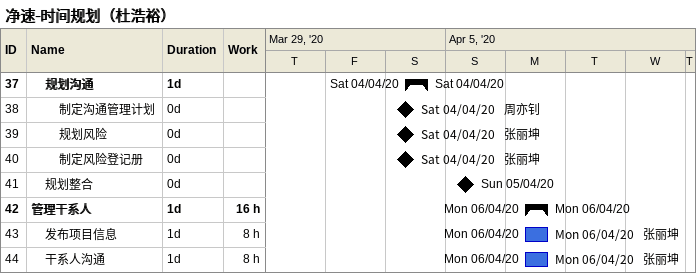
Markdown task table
净速-时间规划（杜浩裕）

| ID | Level | Task | Duration | Start | Finish | Resources | Work (h) |
|---|---|---|---|---|---|---|---|
| 37 | 2 | **规划沟通** | 1d | 2020-04-04 | 2020-04-04 |  |  |
| 38 | 3 | 制定沟通管理计划 | 0d | 2020-04-04 | 2020-04-04 | 周亦钊 |  |
| 39 | 3 | 规划风险 | 0d | 2020-04-04 | 2020-04-04 | 张丽坤 |  |
| 40 | 3 | 制定风险登记册 | 0d | 2020-04-04 | 2020-04-04 | 张丽坤 |  |
| 41 | 2 | 规划整合 | 0d | 2020-04-05 | 2020-04-05 |  |  |
| 42 | 1 | **管理干系人** | 1d | 2020-04-06 | 2020-04-06 |  | 16 |
| 43 | 2 | 发布项目信息 | 1d | 2020-04-06 | 2020-04-06 | 张丽坤 | 8 |
| 44 | 2 | 干系人沟通 | 1d | 2020-04-06 | 2020-04-06 | 张丽坤 | 8 |
